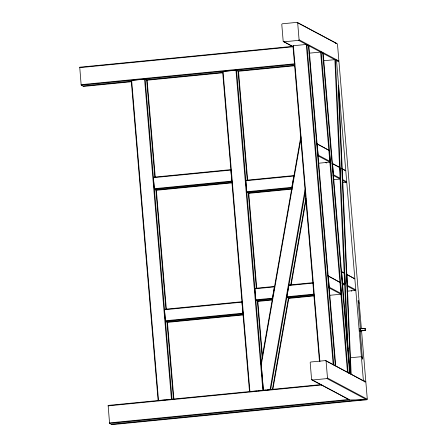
<?xml version="1.0" encoding="UTF-8"?>
<svg xmlns="http://www.w3.org/2000/svg" width="447" height="447" viewBox="0 0 447 447"><rect width="100%" height="100%" fill="white"/><g stroke="black" fill="none" stroke-linecap="round" stroke-linejoin="round"><path stroke-width="0.67" d="M131.837 81.706L83.544 86.427L81.253 85.209L81.13 84.667L79.739 67.195L293.305 46.309M83.544 86.427L83.578 85.969L131.452 81.287M365.249 381.716L325.528 360.573L310.626 362.025L310.173 362.578L311.604 379.587L312.14 380.039L327.042 378.581L366.763 399.724L111.946 424.65L109.655 423.426L109.532 422.89L108.14 405.418L321.013 384.593M111.946 424.65L111.979 424.192L367.294 399.216L365.869 382.207L325.528 360.573M153.338 177.677L153.371 177.219L230.859 169.637L231.87 181.644L154.383 189.226L153.338 177.677L230.825 170.095M232.474 182.84L156.372 190.282L156.405 189.824L232.507 182.376M164.429 309.76L164.462 309.302L241.95 301.725L242.961 313.733L165.474 321.309L164.429 309.76L241.916 302.183M243.565 314.923L167.463 322.371L167.496 321.907L243.598 314.464M292.439 189.081L248.772 193.35L246.783 192.294L245.777 180.286L293.997 175.565M248.772 193.35L248.806 192.892L291.941 188.673M272.335 300.004L257.846 301.423L255.863 300.362L254.851 288.354L274.575 286.426M257.846 301.423L257.885 300.96L272.569 299.524M300.892 136.229L261.132 363.137L263.344 390.382L266.021 390.119M261.221 365.043L301.088 137.497M305.077 189.679L270.027 389.728L267.356 389.991M270.619 389.717L305.558 190.316M272.407 389.493L288.432 298.06M290.718 285.002L305.893 198.379M272.849 389.398L288.868 297.948M291.159 284.884L305.977 200.312M283.739 41.817L298.641 40.364L299.093 39.811L297.668 22.803L297.126 22.35L282.225 23.808L281.772 24.356L283.202 41.37L293.556 47.047M317.202 144.09L318.13 155.092L317.672 155.645L329.847 162.127L330.305 161.574L329.378 150.566L316.666 143.638L329.378 150.566M339.575 167.301L331.987 163.267L332.529 163.714L333.451 174.721L332.998 175.274L340.083 179.046L333.959 179.644M342.793 182.661L346.241 182.32L346.699 181.773L342.776 179.688L342.307 168.921L345.771 170.765L341.793 168.48M328.294 276.173L329.221 287.181L328.763 287.728L340.938 294.21L341.396 293.662L340.469 282.655L327.757 275.721L340.469 282.655M344.179 272.994L341.067 271.335L341.603 271.787L342.525 282.795L342.072 283.342L344.687 284.733L342.62 284.94M347.207 291.187L355.32 290.394L355.773 289.846L347.38 285.376L346.911 274.614L354.851 278.839L346.397 274.173M327.042 378.581L327.495 378.033L326.07 361.02M308.849 45.482L308.43 45.572L335.317 365.78L335.736 365.691L308.849 45.482L306.29 44.432L292.953 45.784L319.432 361.131M222.539 72.833L147.124 80.209L144.565 79.158L131.228 80.51L158.121 400.719L160.579 400.434M294.685 65.776L238.525 71.269L235.96 70.218L222.628 71.57L249.515 391.779L256.734 391.03M323.164 53.104L322.745 53.193L349.632 373.401L350.057 373.312L323.164 53.104L321.181 52.048L309.05 53.182M79.706 67.659L293.444 46.751M323.326 60.781L334.881 59.652L347.386 346.587L348.04 348.453L350.13 373.351L351.163 373.899L338.58 85.092L338.245 87.059L350.744 373.994M81.13 84.667L294.875 63.759M81.253 85.209L294.819 64.318M146.024 79.862L223.031 72.33M237.603 70.905L294.489 65.34M318.314 163.256L329.847 162.127M154.26 188.684L231.753 181.102M245.744 180.744L293.83 176.04L291.852 187.332L246.666 191.752M246.783 192.294L291.841 187.885M313.096 282.655L288.963 285.018L289.6 285.359M254.818 288.812L274.408 286.896L272.43 298.188L255.74 299.82M312.989 283.124L288.796 285.493L286.818 296.78L313.85 294.137M255.863 300.362L272.413 298.741M313.9 294.685L286.806 297.333L288.796 298.395L313.805 295.948M288.958 297.92L313.911 295.478M329.405 295.338L340.938 294.21M165.356 320.767L242.844 313.191M359.354 328.858L365.188 328.484L365.355 330.484L359.841 331.026M362.433 328.757L365.188 328.484M359.522 330.858L365.355 330.484M350.331 357.773L361.388 356.689L361.997 357.019L362.472 359.181L360.058 328.785L360.377 328.953M348.805 373.48L350.13 373.351M362.053 380.531L363.377 380.403L365.825 381.704L361.539 330.651M161.937 400.3L165.334 399.964M166.697 399.836L170.095 399.501M258.092 390.896L261.489 390.561M108.107 405.876L321.846 384.968M364.445 381.839L365.825 381.704M109.532 422.89L348.951 399.467L311.604 379.587M109.655 423.426L349.571 399.964L366.763 399.724M335.473 43.51L336.848 43.493L297.126 22.35M335.736 365.691L333.177 364.64L306.29 44.432M350.057 373.312L347.492 372.262L320.605 52.053M297.668 22.803L337.468 43.985L338.893 60.999L299.093 39.811M298.641 40.364L338.362 61.507M283.202 41.37L293.612 46.907M318.13 155.092L330.305 161.574M332.529 163.714L340.089 167.742L340.558 178.504L333.451 174.721M325.707 162.529L326.628 163.015M342.301 180.225L346.241 182.32M341.603 271.787L344.693 273.43L345.162 284.197L342.525 282.795M346.906 285.918L355.32 290.394M351.18 290.796L351.789 291.126M154.383 189.226L156.372 190.282M359.22 303.055L358.606 302.731L358.136 300.563L360.545 330.959L360.232 330.791M329.221 287.181L341.396 293.662M327.495 378.033L367.294 399.216M312.14 380.039L349.571 399.964M165.474 321.309L167.463 322.371M364.875 328.316L365.043 330.316M361.366 328.579L338.938 61.496L335.457 59.647L348.04 348.453M336.49 60.194L363.377 380.403M321.181 52.048L348.068 372.256M306.86 44.426L333.753 364.635M293.372 45.695L319.912 361.735M247.677 180.32L238.525 71.269L238.1 71.358L247.258 180.409M248.728 192.825L256.779 288.678M257.768 300.49L262.551 357.444M248.308 192.914L256.36 288.768M257.349 300.574L262.193 358.226M236.536 70.213L263.423 390.421L262.847 390.427L235.96 70.218M223.047 71.481L249.934 391.695M155.293 177.453L147.124 80.209L146.705 80.298L154.874 177.543M156.344 189.958L166.373 309.425M167.424 321.929L173.956 399.724M155.919 190.048L165.954 309.514M167.005 322.019L173.475 399.121M145.135 79.153L172.028 399.361L171.452 399.367L144.565 79.158M131.647 80.421L158.54 400.629"/></g></svg>
